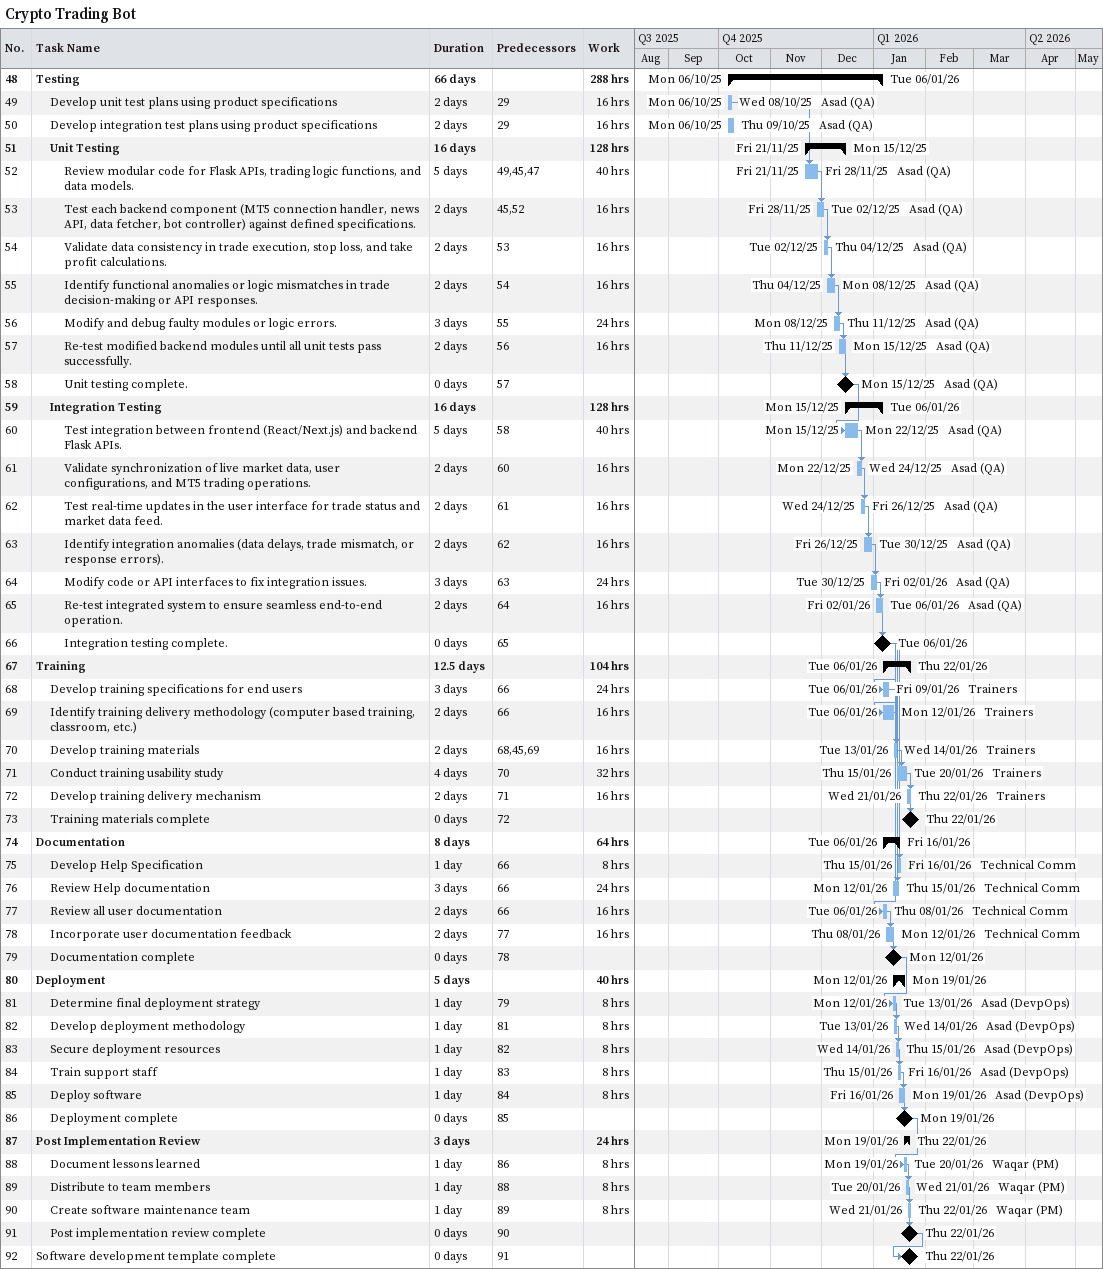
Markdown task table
Crypto Trading Bot

| ID | Level | Task | Duration | Start | Finish | Predecessors | Resources | Work (h) |
|---|---|---|---|---|---|---|---|---|
| 48 | 1 | **Testing** | 66d | 2025-10-06 | 2026-01-06 |  |  | 288 |
| 49 | 2 | Develop unit test plans using product specifications | 2d | 2025-10-06 | 2025-10-08 | 29 | Asad (QA) | 16 |
| 50 | 2 | Develop integration test plans using product specifications | 2d | 2025-10-06 | 2025-10-09 | 29 | Asad (QA) | 16 |
| 51 | 2 | **Unit Testing** | 16d | 2025-11-21 | 2025-12-15 |  |  | 128 |
| 52 | 3 | Review modular code for Flask APIs, trading logic functions, and data models. | 5d | 2025-11-21 | 2025-11-28 | 49, 45, 47 | Asad (QA) | 40 |
| 53 | 3 | Test each backend component (MT5 connection handler, news API, data fetcher, bot controller) against defined specifications. | 2d | 2025-11-28 | 2025-12-02 | 45, 52 | Asad (QA) | 16 |
| 54 | 3 | Validate data consistency in trade execution, stop loss, and take profit calculations. | 2d | 2025-12-02 | 2025-12-04 | 53 | Asad (QA) | 16 |
| 55 | 3 | Identify functional anomalies or logic mismatches in trade decision-making or API responses. | 2d | 2025-12-04 | 2025-12-08 | 54 | Asad (QA) | 16 |
| 56 | 3 | Modify and debug faulty modules or logic errors. | 3d | 2025-12-08 | 2025-12-11 | 55 | Asad (QA) | 24 |
| 57 | 3 | Re-test modified backend modules until all unit tests pass successfully. | 2d | 2025-12-11 | 2025-12-15 | 56 | Asad (QA) | 16 |
| 58 | 3 | Unit testing complete. | 0d | 2025-12-15 | 2025-12-15 | 57 | Asad (QA) |  |
| 59 | 2 | **Integration Testing** | 16d | 2025-12-15 | 2026-01-06 |  |  | 128 |
| 60 | 3 | Test integration between frontend (React/Next.js) and backend Flask APIs. | 5d | 2025-12-15 | 2025-12-22 | 58 | Asad (QA) | 40 |
| 61 | 3 | Validate synchronization of live market data, user configurations, and MT5 trading operations. | 2d | 2025-12-22 | 2025-12-24 | 60 | Asad (QA) | 16 |
| 62 | 3 | Test real-time updates in the user interface for trade status and market data feed. | 2d | 2025-12-24 | 2025-12-26 | 61 | Asad (QA) | 16 |
| 63 | 3 | Identify integration anomalies (data delays, trade mismatch, or response errors). | 2d | 2025-12-26 | 2025-12-30 | 62 | Asad (QA) | 16 |
| 64 | 3 | Modify code or API interfaces to fix integration issues. | 3d | 2025-12-30 | 2026-01-02 | 63 | Asad (QA) | 24 |
| 65 | 3 | Re-test integrated system to ensure seamless end-to-end operation. | 2d | 2026-01-02 | 2026-01-06 | 64 | Asad (QA) | 16 |
| 66 | 3 | Integration testing complete. | 0d | 2026-01-06 | 2026-01-06 | 65 |  |  |
| 67 | 1 | **Training** | 12.5d | 2026-01-06 | 2026-01-22 |  |  | 104 |
| 68 | 2 | Develop training specifications for end users | 3d | 2026-01-06 | 2026-01-09 | 66 | Trainers | 24 |
| 69 | 2 | Identify training delivery methodology (computer based training, classroom, etc.) | 2d | 2026-01-06 | 2026-01-12 | 66 | Trainers | 16 |
| 70 | 2 | Develop training materials | 2d | 2026-01-13 | 2026-01-14 | 68, 45, 69 | Trainers | 16 |
| 71 | 2 | Conduct training usability study | 4d | 2026-01-15 | 2026-01-20 | 70 | Trainers | 32 |
| 72 | 2 | Develop training delivery mechanism | 2d | 2026-01-21 | 2026-01-22 | 71 | Trainers | 16 |
| 73 | 2 | Training materials complete | 0d | 2026-01-22 | 2026-01-22 | 72 |  |  |
| 74 | 1 | **Documentation** | 8d | 2026-01-06 | 2026-01-16 |  |  | 64 |
| 75 | 2 | Develop Help Specification | 1d | 2026-01-15 | 2026-01-16 | 66 | Technical Comm | 8 |
| 76 | 2 | Review Help documentation | 3d | 2026-01-12 | 2026-01-15 | 66 | Technical Comm | 24 |
| 77 | 2 | Review all user documentation | 2d | 2026-01-06 | 2026-01-08 | 66 | Technical Comm | 16 |
| 78 | 2 | Incorporate user documentation feedback | 2d | 2026-01-08 | 2026-01-12 | 77 | Technical Comm | 16 |
| 79 | 2 | Documentation complete | 0d | 2026-01-12 | 2026-01-12 | 78 |  |  |
| 80 | 1 | **Deployment** | 5d | 2026-01-12 | 2026-01-19 |  |  | 40 |
| 81 | 2 | Determine final deployment strategy | 1d | 2026-01-12 | 2026-01-13 | 79 | Asad (DevpOps) | 8 |
| 82 | 2 | Develop deployment methodology | 1d | 2026-01-13 | 2026-01-14 | 81 | Asad (DevpOps) | 8 |
| 83 | 2 | Secure deployment resources | 1d | 2026-01-14 | 2026-01-15 | 82 | Asad (DevpOps) | 8 |
| 84 | 2 | Train support staff | 1d | 2026-01-15 | 2026-01-16 | 83 | Asad (DevpOps) | 8 |
| 85 | 2 | Deploy software | 1d | 2026-01-16 | 2026-01-19 | 84 | Asad (DevpOps) | 8 |
| 86 | 2 | Deployment complete | 0d | 2026-01-19 | 2026-01-19 | 85 |  |  |
| 87 | 1 | **Post Implementation Review** | 3d | 2026-01-19 | 2026-01-22 |  |  | 24 |
| 88 | 2 | Document lessons learned | 1d | 2026-01-19 | 2026-01-20 | 86 | Waqar (PM) | 8 |
| 89 | 2 | Distribute to team members | 1d | 2026-01-20 | 2026-01-21 | 88 | Waqar (PM) | 8 |
| 90 | 2 | Create software maintenance team | 1d | 2026-01-21 | 2026-01-22 | 89 | Waqar (PM) | 8 |
| 91 | 2 | Post implementation review complete | 0d | 2026-01-22 | 2026-01-22 | 90 |  |  |
| 92 | 1 | Software development template complete | 0d | 2026-01-22 | 2026-01-22 | 91 |  |  |
